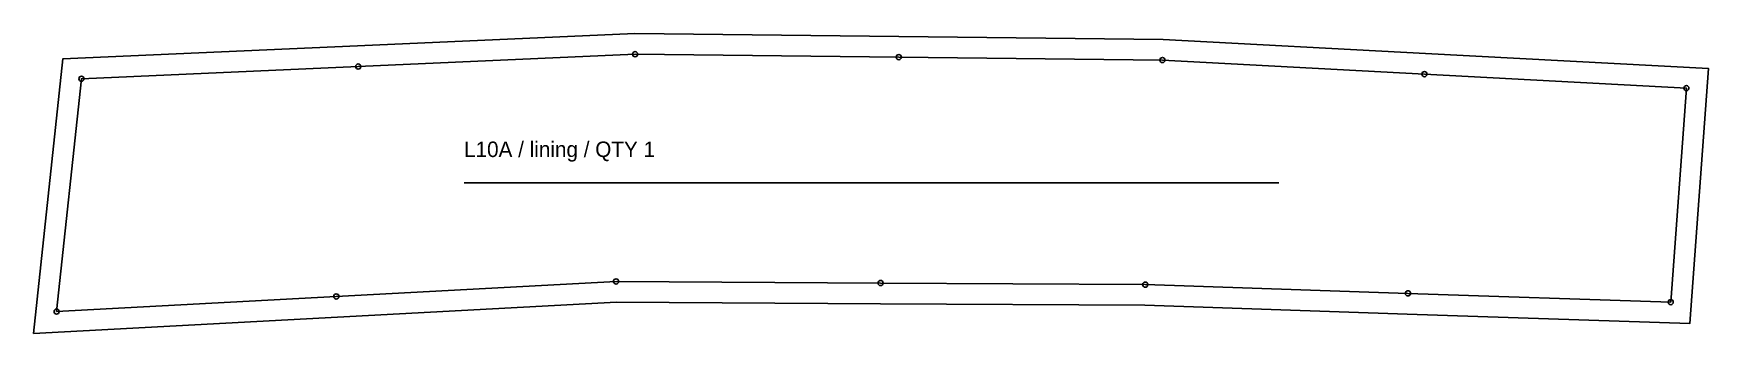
# Model space of a CAD drawing. Header units: millimetres. Extents: x -13 to 960, y -13 to 162.
import ezdxf

# ---------------------------------------------------------------- set-up
doc = ezdxf.new("R2010")
doc.units = ezdxf.units.MM
for name, color, linetype in [('CUT', 7, 'Continuous'), ('GRAIN', 3, 'Continuous'), ('ID', 7, 'Continuous'), ('NOTCH', 1, 'Continuous'), ('SEW', 5, 'Continuous')]:
    doc.layers.add(name, color=color, linetype=linetype)

msp = doc.modelspace()

# ---------------------------------------------------------------- linework, layer by layer
at = {"layer": 'CUT'}
msp.add_lwpolyline([(-13.43, -12.74), (3.58, 146.78), (174.85, 154.34), (336.13, 161.52), (489.76, 159.8), (643.31, 158.1), (795.88, 149.92), (960.41, 141.11), (949.58, -6.9), (785.28, -1.43), (632.68, 3.64), (479.01, 4.57), (325.53, 5.48), (163.26, -3.21)], close=True, dxfattribs=at)
at = {"layer": 'GRAIN'}
msp.add_line((236.89, 74.76), (710.66, 74.76), dxfattribs=at)
at = {"layer": 'NOTCH'}
for centre in [(336.33, 149.52), (489.63, 147.8), (642.92, 146.1), (14.42, 135.25), (175.38, 142.35), (795.24, 137.94), (947.55, 129.78), (162.62, 8.77), (325.24, 17.48), (479.08, 16.57), (632.91, 15.64), (785.68, 10.56), (0, 0), (938.45, 5.47)]:
    msp.add_circle(centre, 1.5, dxfattribs=at)
at = {"layer": 'SEW'}
msp.add_lwpolyline([(0, 0), (162.62, 8.77), (325.24, 17.48), (479.08, 16.57), (632.91, 15.64), (785.68, 10.56), (938.45, 5.47), (947.55, 129.78), (795.24, 137.94), (642.92, 146.1), (489.63, 147.8), (336.33, 149.52), (175.38, 142.35), (14.42, 135.25)], close=True, dxfattribs=at)

# ---------------------------------------------------------------- texts
at = {"layer": 'ID'}
msp.add_text('L10A / lining / QTY 1', height=9, dxfattribs=at).set_placement((236.89, 89.76))

doc.saveas('drawing.dxf')
